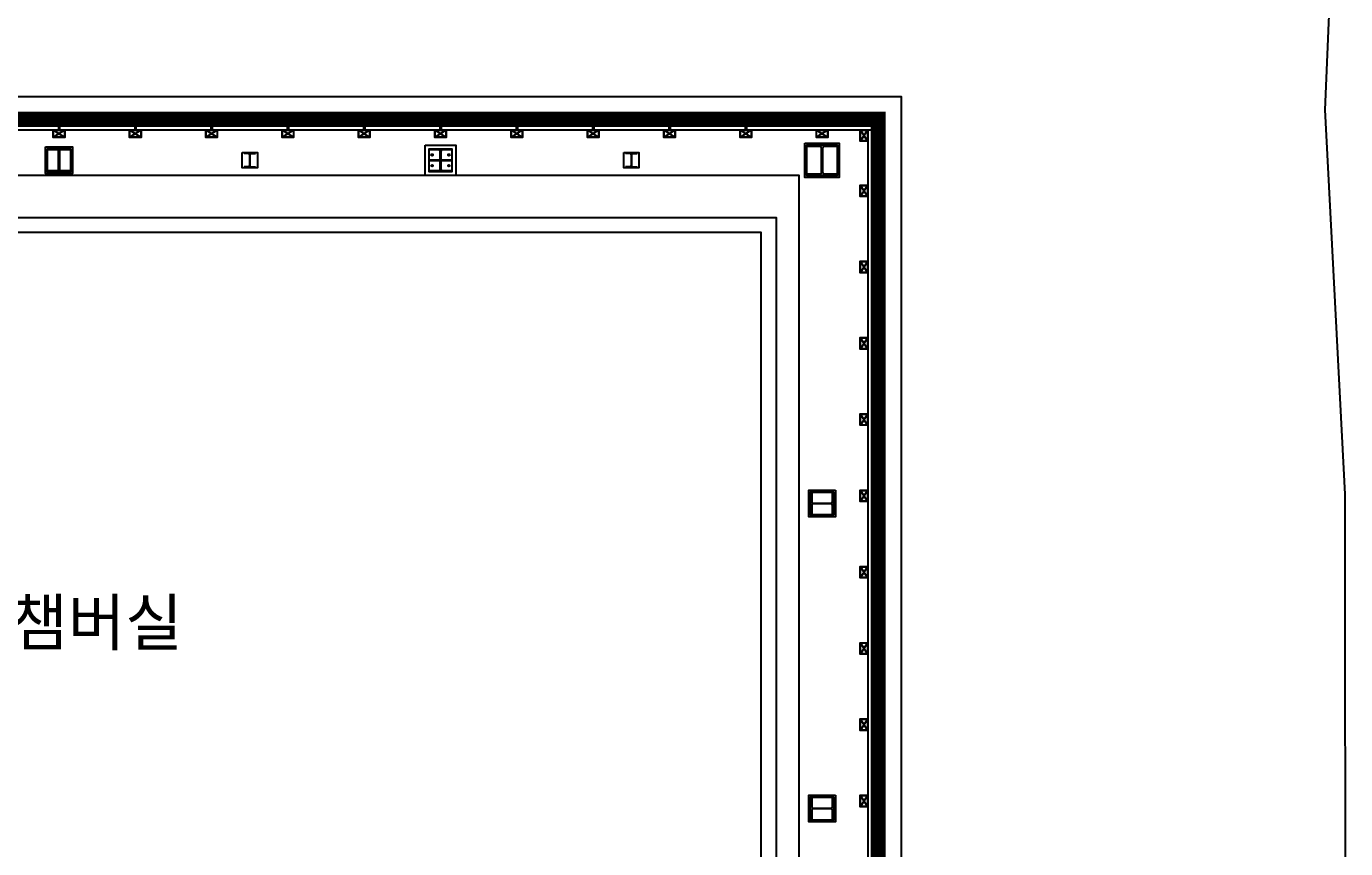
# Model space of a CAD drawing. Header units: millimetres. Extents: x 0 to 420500, y 0 to 297000.
# Drawn here: x 183277 to 200565, y 241385 to 252165 of the extents above; entities that cross this region are included whole.
import ezdxf

# ---------------------------------------------------------------- set-up
doc = ezdxf.new("R2010")
doc.units = ezdxf.units.MM
doc.header["$LTSCALE"] = 500
doc.linetypes.add('HID', pattern=[2.3, 1.5, -0.8])
for name, color, linetype in [('AA-WAXM-FRAM', 7, 'Continuous'), ('AX', 2, 'Continuous'), ('BACK', 8, 'Continuous'), ('메탈판넬-2', 8, 'Continuous')]:
    doc.layers.add(name, color=color, linetype=linetype)
doc.styles.add('스타일1', font='')
doc.styles.get('스타일1').set_extended_font_data('Malgun Gothic')

# ---------------------------------------------------------------- blocks, each defined once
blk = doc.blocks.new('SQ-PIPE-100X100X4.5T')
at = {"layer": 'BACK'}
for p, q in [((-89, 8), (46, 8)), ((-89, -8), (46, -8))]:
    blk.add_line(p, q, dxfattribs=at)
blk.add_circle((-69, 0), 7.5, dxfattribs=at)
blk.add_arc((-102, 0), 15.1, 330.1372, 29.8628, dxfattribs=at)
blk = doc.blocks.new('SQ-PIPE-100X100X4.5TS')
at = {"layer": 'BACK'}
for p, q in [((-71, 4), (71, 96)), ((71, 4), (-71, 96))]:
    blk.add_line(p, q, dxfattribs=at)
for points in [[(75, 0), (75, 100), (-75, 100), (-75, 0)], [(71, 4), (71, 96), (-71, 96), (-71, 4)]]:
    blk.add_lwpolyline(points, close=True, dxfattribs=at)
blk = doc.blocks.new('X-PIPE-1PL')
at = {"layer": 'AA-WAXM-FRAM', "rotation": 90}
for p, xscale in [((61000, 346), -1.000000000000002), ((62000, 346), -1.000000000000004), ((63000, 346), -1.000000000000004), ((64000, 346), -1.000000000000004), ((65000, 346), -1.000000000000004), ((66000, 346), -1.000000000000002), ((67000, 346), -1.000000000000004), ((68000, 346), -1.000000000000004), ((69000, 346), -1.000000000000004), ((70000, 346), -1.000000000000004)]:
    blk.add_blockref('SQ-PIPE-100X100X4.5T', p, dxfattribs=dict(at, xscale=xscale))
at = {"layer": '메탈판넬-2'}
for p, xscale, rotation in [((61000, 300), -1, 180), ((62000, 300), -1, 180), ((63000, 300), -1, 180), ((64000, 300), -1, 180), ((65000, 300), -1, 180), ((66000, 300), -1, 180), ((67000, 300), -1, 180), ((68000, 300), -1, 180), ((69000, 300), -1, 180), ((70000, 300), -1, 180), ((71000, 300), -1, 180), ((71600, 225), -1.000000000000001, 90), ((71600, -500), -1.000000000000002, 90), ((71600, -1500), -1.000000000000002, 90), ((71600, -2500), -1.000000000000002, 90), ((71600, -3500), -1.000000000000002, 90), ((71600, -4500), -1.000000000000002, 90), ((71600, -5500), -1.000000000000002, 90), ((71600, -6500), -1.000000000000002, 90), ((71600, -7500), -1.000000000000002, 90), ((71600, -8500), -1.000000000000002, 90)]:
    blk.add_blockref('SQ-PIPE-100X100X4.5TS', p, dxfattribs=dict(at, xscale=xscale, rotation=rotation))
blk = doc.blocks.new('S-SC3A')
at = {"layer": 'BACK'}
for points in [[(-175, 175), (175, 175), (175, -175), (-175, -175)], [(-150, 150), (150, 150), (150, -150), (-150, -150)]]:
    blk.add_lwpolyline(points, close=True, dxfattribs=at)
blk.add_lwpolyline([(-150, -150), (-150, -135), (-23, -135, 0.414214), (-5, -117), (-5, 117, 0.414214), (-23, 135), (-150, 135), (-150, 150), (150, 150), (150, 135), (23, 135, 0.414214), (5, 117), (5, -117, 0.414214), (23, -135), (150, -135), (150, -150)], format="xyb", close=True, dxfattribs=at)
blk = doc.blocks.new('*U728')
for p, q in [((59, 185), (0, 185)), ((91, 185), (150, 185)), ((59, 9), (0, 9)), ((72, 172), (72, 22)), ((78, 172), (78, 22)), ((91, 9), (150, 9))]:
    blk.add_line(p, q)
for points in [[(150, 185), (150, 194), (0, 194), (0, 185)], [(0, 9), (0, 0), (150, 0), (150, 9)]]:
    blk.add_lwpolyline(points)
for centre, start, end in [((59, 172), 0, 90), ((91, 172), 90, 180), ((59, 22), 270, 0), ((91, 22), 180, 270)]:
    blk.add_arc(centre, 13, start, end)
blk = doc.blocks.new('S-WC1')
at = {"layer": 'BACK'}
blk.add_lwpolyline([(-100, 100), (100, 100), (100, -100), (-100, -100)], close=True, dxfattribs=at)
blk.add_blockref('*U728', (-75, -97), dxfattribs=at)
blk = doc.blocks.new('S-SC2A')
at = {"layer": 'BACK'}
for points in [[(-175, 175), (175, 175), (175, -175), (-175, -175)], [(-150, 150), (150, 150), (150, -150), (-150, -150)]]:
    blk.add_lwpolyline(points, close=True, dxfattribs=at)
blk.add_lwpolyline([(-150, -150), (-150, -135), (-23, -135, 0.414214), (-5, -117), (-5, 117, 0.414214), (-23, 135), (-150, 135), (-150, 150), (150, 150), (150, 135), (23, 135, 0.414214), (5, 117), (5, -117, 0.414214), (23, -135), (150, -135), (150, -150)], format="xyb", close=True, dxfattribs=at)
blk = doc.blocks.new('S-SC3')
at = {"layer": 'BACK'}
for points in [[(-225, 225), (225, 225), (225, -225), (-225, -225)], [(-200, 200), (200, 200), (200, -200), (-200, -200)]]:
    blk.add_lwpolyline(points, close=True, dxfattribs=at)
blk.add_lwpolyline([(-200, -200), (-200, -179), (-28.5, -179, 0.4142136), (-6.5, -157), (-6.5, 157, 0.4142136), (-28.5, 179), (-200, 179), (-200, 200), (200, 200), (200, 179), (28.5, 179, 0.4142136), (6.5, 157), (6.5, -157, 0.4142136), (28.5, -179), (200, -179), (200, -200)], format="xyb", close=True, dxfattribs=at)
blk = doc.blocks.new('S-SC2B')
at = {"layer": 'BACK'}
for points in [[(-200, 200), (200, 200), (200, -200), (-200, -200)], [(-150, 150), (150, 150), (150, -150), (-150, -150)], [(-150, 6), (-5, 6), (-5, -6), (-150, -6)], [(5, 6), (150, 6), (150, -6), (5, -6)]]:
    blk.add_lwpolyline(points, close=True, dxfattribs=at)
blk.add_lwpolyline([(-150, -150), (-150, -135), (-23, -135, 0.4142136), (-5, -117), (-5, 117, 0.4142136), (-23, 135), (-150, 135), (-150, 150), (150, 150), (150, 135), (23, 135, 0.4142136), (5, 117), (5, -117, 0.4142136), (23, -135), (150, -135), (150, -150)], format="xyb", close=True, dxfattribs=at)
for centre in [(-110, 70.5), (110, 70.5), (-110, -70.5), (110, -70.5)]:
    blk.add_circle(centre, 11, dxfattribs=at)

msp = doc.modelspace()

# ---------------------------------------------------------------- linework, layer by layer
at = {"layer": 'AX', "color": 6, "linetype": 'HID', "const_width": 200}
msp.add_lwpolyline([(122269, 250945), (194439, 250945), (194439, 236875), (197139, 236875), (197139, 229360), (194439, 229360), (194439, 207075), (158604, 207075), (158604, 206175), (153604, 206175), (153604, 207075), (134604, 207075), (134604, 206175), (129604, 206175), (129604, 207075), (122269, 207075), (122269, 250945)], dxfattribs=at)
at = {"layer": 'BACK'}
for p, q in [((154704, 250945), (194439, 250945)), ((194439, 250945), (194439, 237075)), ((154704, 250810), (194439, 250810)), ((194304, 250810), (194304, 237210))]:
    msp.add_line(p, q, dxfattribs=at)
msp.add_lwpolyline([(112244, 203518), (120642, 203494), (130681, 203493), (132434, 203447), (138853, 203535), (146721, 203516), (155384, 203509), (158577, 203523), (166483, 203614), (175348, 203624), (182642, 203696), (189135, 203730), (190106, 203877), (196762, 206444, 0.271364), (200211, 211401), (200564, 215525), (200553, 221261), (200565, 239424), (200561, 246030), (200299, 251073), (200486, 255535)], format="xyb", dxfattribs=at)
for points in [[(142134, 251245), (194739, 251245), (194739, 241060), (194439, 241060), (194439, 250945), (142134, 250945), (142134, 251245)], [(172404, 236285), (193404, 236285), (193404, 250210), (157404, 250210), (157404, 237210)]]:
    msp.add_lwpolyline(points, dxfattribs=at)
msp.add_lwpolyline([(172904, 241069), (172904, 249661), (193104, 249661), (193104, 238461), (172904, 238461), (172904, 239869), (173104, 239869), (173104, 238661), (192904, 238661), (192904, 249461), (173104, 249461), (173104, 241069)], close=True, dxfattribs=at)

# ---------------------------------------------------------------- block references
for name, p in [('X-PIPE-1PL', (122704, 250510)), ('S-SC2A', (183704, 250410)), ('S-WC1', (186204, 250410)), ('S-SC2B', (188704, 250410)), ('S-WC1', (191204, 250410)), ('S-SC3', (193704, 250410))]:
    msp.add_blockref(name, p, dxfattribs=at)
at = {"layer": 'BACK', "rotation": 270}
for p in [(193704, 245910), (193704, 241910)]:
    msp.add_blockref('S-SC3A', p, dxfattribs=at)

# ---------------------------------------------------------------- texts
at = {"layer": 'BACK', "style": '스타일1'}
msp.add_text('EMC 챔버실', height=600, dxfattribs=at).set_placement((181226, 244051))

doc.saveas('drawing.dxf')
